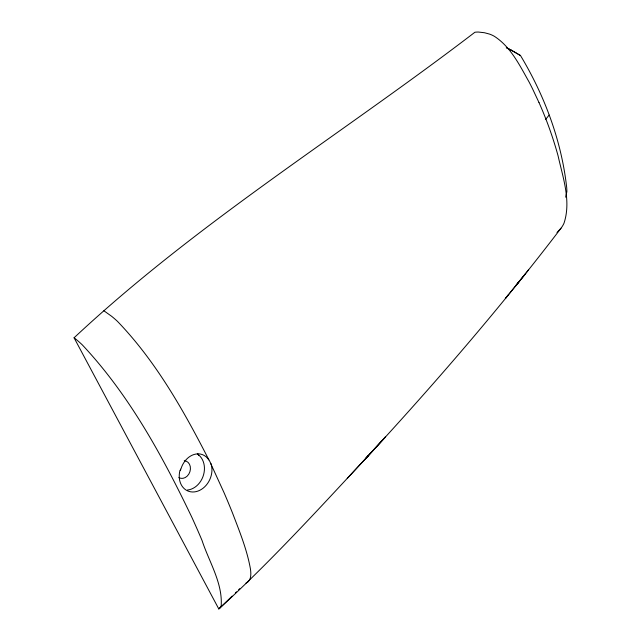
<?xml version="1.0" encoding="UTF-8"?>
<svg xmlns="http://www.w3.org/2000/svg" width="641" height="641" viewBox="0 0 641 641"><rect width="100%" height="100%" fill="white"/><g stroke="black" fill="none" stroke-linecap="round" stroke-linejoin="round"><path stroke-width="0.96" d="M565.634 197.18L566.876 191.627A89.075 74.011 40.7 0 0 566.732 187.885C561.604 141.1 544.682 95.789 520.508 55.559L518.601 54.397M365.354 458.908L385.505 436.858L365.354 458.908C433.773 384.816 499.852 308.433 561.003 228.22L561.596 227.411A35.776 29.734 36.3 0 0 564.032 223.124C571.315 201.058 562.91 177.557 558.079 155.835A338.744 248.988 50.1 0 0 551.925 135.708L550.202 130.7A314.507 234.125 49.8 0 0 538.993 102.536M561.003 228.22L556.997 232.523M518.737 282.024L505.324 298.546L508.449 294.684M545.515 119.571L549.145 115.068M528.4 270.021L515.644 285.894L525.38 273.891M347.27 478.362L368.238 455.799C319.979 507.616 272.209 560.09 219.959 607.94L218.805 608.95L74.076 337.791C197.148 222.683 341.485 134.354 474.901 32.25A28.589 24.919 50.7 0 1 478.466 32.05L484.468 32.739L489.516 34.085A28.372 24.767 50.5 0 1 494.403 36.329C510.797 46.945 519.699 65.398 529.025 81.888A278.899 211.698 49.5 0 1 532.511 88.746L538.993 102.536M238.652 589.736L239.726 588.678M235.407 592.925L236.489 591.859M232.13 596.114L218.805 608.95M246.024 583.062C251.536 580.834 251.144 573.775 250.431 568.928C247.009 549.625 239.494 531.341 232.547 513.104A425.576 131.477 54.3 0 0 223.957 492.496L210.657 463.451A19.591 15.328 -70.3 0 0 208.878 459.829C183.687 410.649 155.987 361.364 117.423 321.317A57.618 22.683 53.8 0 0 111.542 316.229L103.85 310.741M506.879 47.843L510.46 49.758M508.794 48.868L509.907 49.461M510.06 49.517L511.005 50.054M510.557 49.79L518.112 54.108M511.061 50.062L512.087 50.647M512.047 50.607L520.508 55.559M74.076 337.791L75.678 339.049A59.028 21.538 53.7 0 1 82.208 344.778C129.097 394.696 162.469 455.943 191.867 517.327A433.148 123.537 54.1 0 1 202.051 540.491C208.942 561.644 222.739 582.877 221.185 605.769A46.641 15.825 50.1 0 1 219.959 607.94M198.045 454.012L198.694 455.326M208.822 459.885A19.559 15.632 -68.5 0 0 200.441 454.06A19.567 15.656 -69.1 0 0 199.439 453.932A19.559 15.504 -71.4 0 0 180.874 469.164M506.278 47.746A92.4 33.869 9.5 0 1 508.569 48.924M197.34 453.996A19.398 15.64 -70.7 0 1 203.606 474.661A19.398 15.64 -70.7 0 1 187.436 490.028M184.255 460.735A9.022 7.299 -70.5 0 1 189.92 471.704A9.022 7.299 -70.5 0 1 178.831 477.553M210.865 463.323A19.599 15.656 -66.2 0 1 196.074 491.631A19.599 15.656 -66.2 0 1 180.001 470.27M180.377 470.342A19.55 15.408 -71.5 0 1 180.69 469.116"/></g></svg>
